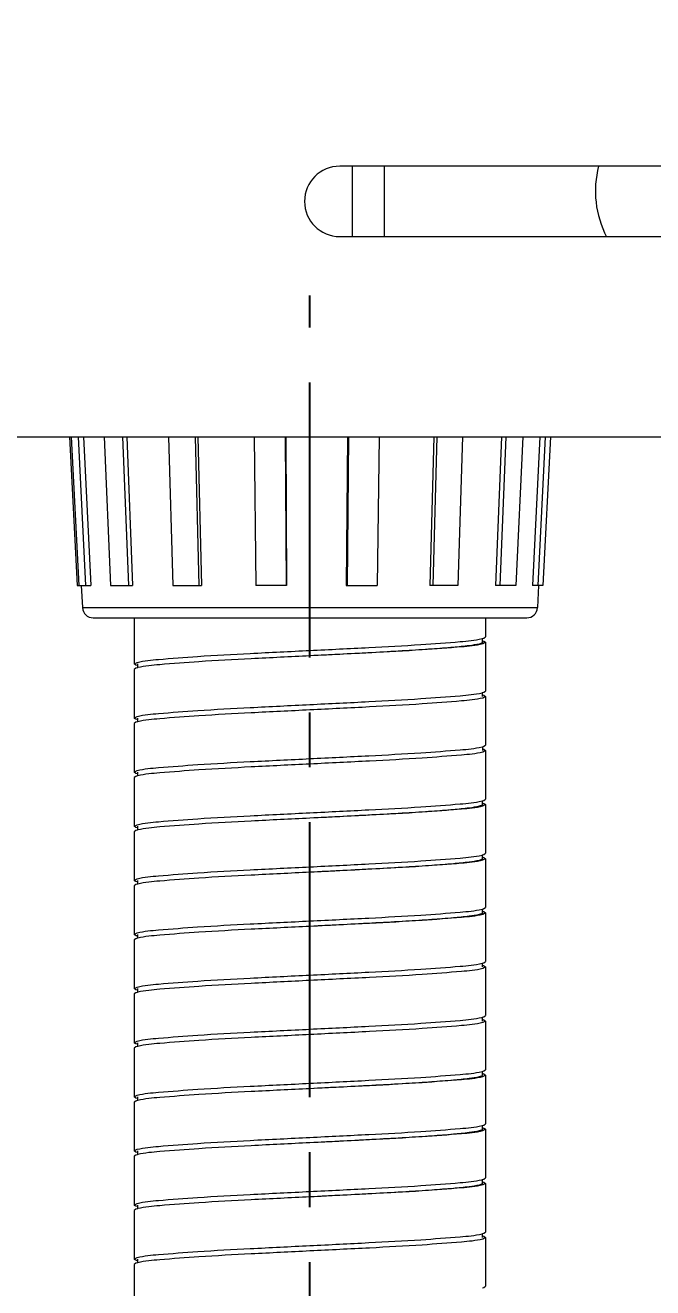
# Model space of a CAD drawing. Header units: millimetres. Extents: x 3895 to 4697, y -1269 to -217.
# Drawn here: x 4155.29 to 4169.8, y -896.51 to -867.34 of the extents above; entities that cross this region are included whole.
import ezdxf

# ---------------------------------------------------------------- set-up
doc = ezdxf.new("R2010")
doc.units = ezdxf.units.MM
doc.header["$LTSCALE"] = 0.1
doc.linetypes.add('CENTERX2', pattern=[101.6, 63.5, -12.7, 12.7, -12.7])
doc.layers.get('0').update_dxf_attribs({"lineweight": 15})
doc.layers.add('CENTER', color=1, linetype='CENTERX2')
doc.layers.add('DIM', color=3, linetype='Continuous', lineweight=13)
doc.styles.get("Standard").update_dxf_attribs({"font": 'arial.ttf'})
doc.dimstyles.new('ISO-25', dxfattribs={"dimtxt": 2.5, "dimasz": 2.5, "dimexe": 1.25, "dimexo": 0.625, "dimtad": 1, "dimlfac": 5, "dimtxsty": 'Standard', "dimcen": 2.5, "dimadec": 0, "dimazin": 0, "dimtfac": 1, "dimtmove": 0, "dimatfit": 3, "dimfxl": 1, "dimarcsym": 0})

# ---------------------------------------------------------------- blocks, each defined once
blk = doc.blocks.new('*D104')
at = {"layer": 'Defpoints', "color": 0, "transparency": 16777216}
for p in [(4123.748, -876.219), (4217.498, -876.219), (4217.498, -953.627)]:
    blk.add_point(p, dxfattribs=at)
at = {"layer": 'DIM', "color": 0, "lineweight": -2, "transparency": 16777216}
for p, q in [((4123.748, -876.844), (4123.748, -954.877)), ((4217.498, -876.844), (4217.498, -954.877)), ((4127.748, -953.627), (4213.498, -953.627))]:
    blk.add_line(p, q, dxfattribs=at)
at = {"layer": 'DIM', "color": 0, "transparency": 16777216}
for points in [[(4127.748, -952.96), (4127.748, -954.294), (4123.748, -953.627)], [(4213.498, -952.96), (4213.498, -954.294), (4217.498, -953.627)]]:
    blk.add_solid(points, dxfattribs=at)
at = {"layer": 'DIM', "color": 0, "transparency": 16777216, "insert": (4170.546, -950.958), "char_height": 4, "attachment_point": 5}
blk.add_mtext('375', dxfattribs=at)
blk = doc.blocks.new('*D108')
at = {"layer": 'Defpoints', "color": 0, "transparency": 16777216}
for p in [(4134.248, -861.119), (4207.248, -861.119), (4207.248, -942.819)]:
    blk.add_point(p, dxfattribs=at)
at = {"layer": 'DIM', "color": 0, "lineweight": -2, "transparency": 16777216}
for p, q in [((4134.248, -861.744), (4134.248, -944.069)), ((4207.248, -861.744), (4207.248, -944.069)), ((4138.248, -942.819), (4203.248, -942.819))]:
    blk.add_line(p, q, dxfattribs=at)
at = {"layer": 'DIM', "color": 0, "transparency": 16777216}
for points in [[(4138.248, -942.153), (4138.248, -943.486), (4134.248, -942.819)], [(4203.248, -942.153), (4203.248, -943.486), (4207.248, -942.819)]]:
    blk.add_solid(points, dxfattribs=at)
at = {"layer": 'DIM', "color": 0, "transparency": 16777216, "insert": (4170.707, -940.152), "char_height": 4, "attachment_point": 5}
blk.add_mtext('292', dxfattribs=at)
blk = doc.blocks.new('*D109')
at = {"layer": 'Defpoints', "color": 0, "transparency": 16777216}
for p in [(4138.248, -861.208), (4203.248, -861.208), (4203.248, -932.301)]:
    blk.add_point(p, dxfattribs=at)
at = {"layer": 'DIM', "color": 0, "lineweight": -2, "transparency": 16777216}
for p, q in [((4138.248, -861.833), (4138.248, -933.551)), ((4203.248, -861.833), (4203.248, -933.551)), ((4142.248, -932.301), (4199.248, -932.301))]:
    blk.add_line(p, q, dxfattribs=at)
at = {"layer": 'DIM', "color": 0, "transparency": 16777216}
for points in [[(4142.248, -931.634), (4142.248, -932.968), (4138.248, -932.301)], [(4199.248, -931.634), (4199.248, -932.968), (4203.248, -932.301)]]:
    blk.add_solid(points, dxfattribs=at)
at = {"layer": 'DIM', "color": 0, "transparency": 16777216, "insert": (4171.177, -929.634), "char_height": 4, "attachment_point": 5}
blk.add_mtext('260', dxfattribs=at)

msp = doc.modelspace()

# ---------------------------------------------------------------- linework, layer by layer
at = {"color": 7, "linetype": 'Continuous'}
for p, q in [((4178.685, -870.5945), (4162.56, -870.5945)), ((4162.8475, -870.5945), (4162.8475, -872.2195)), ((4163.5975, -872.2195), (4163.5975, -870.5945)), ((4162.56, -872.2195), (4178.685, -872.2195)), ((4147.185, -876.8445), (4216.8725, -876.8445)), ((4156.3117, -876.8445), (4156.4872, -880.2786)), ((4156.3537, -876.8445), (4156.5279, -880.2786)), ((4156.517, -876.8445), (4156.686, -880.2786)), ((4156.6369, -876.8445), (4156.8059, -880.2786)), ((4157.114, -876.8445), (4157.2642, -880.2786)), ((4157.5376, -876.8445), (4157.6744, -880.2786)), ((4157.6347, -876.8445), (4157.7715, -880.2786)), ((4158.5988, -876.8445), (4158.7021, -880.2786)), ((4159.2182, -876.8445), (4159.302, -880.2786)), ((4159.2776, -876.8445), (4159.3614, -880.2786)), ((4160.5819, -876.8445), (4160.6226, -880.2786)), ((4161.3029, -876.8445), (4161.3209, -880.2786)), ((4161.3156, -876.8445), (4161.3336, -880.2786)), ((4162.7416, -876.8445), (4162.7136, -880.2786)), ((4162.7615, -876.8445), (4162.7335, -880.2786)), ((4163.4743, -876.8445), (4163.4237, -880.2786)), ((4164.7401, -876.8445), (4164.6476, -880.2786)), ((4164.8058, -876.8445), (4164.7132, -880.2786)), ((4165.4018, -876.8445), (4165.2905, -880.2786)), ((4166.3021, -876.8445), (4166.1591, -880.2786)), ((4166.4035, -876.8445), (4166.2605, -880.2786)), ((4166.7921, -876.8445), (4166.6368, -880.2786)), ((4167.1897, -876.8445), (4167.018, -880.2786)), ((4167.3115, -876.8445), (4167.1398, -880.2786)), ((4167.4334, -876.8445), (4167.2579, -880.2786)), ((4156.4872, -880.2786), (4156.8059, -880.2786)), ((4156.5842, -880.2786), (4156.6105, -880.7915)), ((4157.2642, -880.2786), (4157.7715, -880.2786)), ((4158.7021, -880.2786), (4159.3614, -880.2786)), ((4161.3336, -880.2786), (4160.6226, -880.2786)), ((4162.7136, -880.2786), (4163.4237, -880.2786)), ((4165.2905, -880.2786), (4164.6476, -880.2786)), ((4166.6368, -880.2786), (4166.1591, -880.2786)), ((4167.2579, -880.2786), (4167.018, -880.2786)), ((4167.1609, -880.2797), (4167.1346, -880.7915)), ((4156.6105, -880.7915), (4167.1346, -880.7915)), ((4156.8602, -881.0286), (4166.8849, -881.0286)), ((4157.81, -881.0286), (4157.81, -882.094)), ((4157.81, -881.0286), (4157.81, -882.094)), ((4165.935, -881.0286), (4165.935, -881.469)), ((4165.935, -881.0286), (4165.935, -881.469)), ((4165.86, -881.594), (4165.86, -881.5067)), ((4165.866, -881.5573), (4165.896, -881.5664)), ((4165.8663, -881.5056), (4165.8958, -881.4967)), ((4165.935, -881.594), (4165.8663, -881.6306)), ((4165.8958, -881.4967), (4165.935, -881.469)), ((4165.896, -881.5664), (4165.935, -881.594)), ((4165.935, -881.594), (4165.935, -882.719)), ((4165.935, -881.594), (4165.935, -882.719)), ((4157.81, -882.094), (4157.8784, -882.0574)), ((4157.8486, -882.1214), (4157.81, -882.094)), ((4157.8498, -882.1911), (4157.81, -882.219)), ((4157.81, -882.219), (4157.81, -883.344)), ((4157.81, -882.219), (4157.81, -883.344)), ((4157.8796, -882.1308), (4157.8486, -882.1214)), ((4157.8783, -882.1824), (4157.8498, -882.1911)), ((4157.885, -882.094), (4157.885, -882.1812)), ((4165.86, -882.844), (4165.86, -882.7567)), ((4165.8656, -882.8071), (4165.8964, -882.8165)), ((4165.935, -882.844), (4165.8666, -882.8805)), ((4165.8667, -882.7555), (4165.8954, -882.7468)), ((4165.8954, -882.7468), (4165.935, -882.719)), ((4165.8964, -882.8165), (4165.935, -882.844)), ((4165.935, -882.844), (4165.935, -883.969)), ((4165.935, -882.844), (4165.935, -883.969)), ((4157.81, -883.344), (4157.8788, -883.3073)), ((4157.8492, -883.3716), (4157.81, -883.344)), ((4157.8493, -883.4413), (4157.81, -883.469)), ((4157.81, -883.469), (4157.81, -884.594)), ((4157.81, -883.469), (4157.81, -884.594)), ((4157.879, -883.3807), (4157.8492, -883.3716)), ((4157.8788, -883.4323), (4157.8493, -883.4413)), ((4157.885, -883.344), (4157.885, -883.4312)), ((4165.86, -884.0067), (4165.86, -884.094)), ((4165.8666, -884.0055), (4165.8954, -883.9968)), ((4165.8667, -884.0574), (4165.8954, -884.0662)), ((4165.8954, -883.9968), (4165.935, -883.969)), ((4165.8954, -884.0662), (4165.935, -884.094)), ((4165.935, -884.094), (4165.8666, -884.1305)), ((4165.935, -884.094), (4165.935, -885.219)), ((4165.935, -884.094), (4165.935, -885.219)), ((4157.81, -884.594), (4157.879, -884.5573)), ((4157.8493, -884.6217), (4157.81, -884.594)), ((4157.8788, -884.6306), (4157.8493, -884.6217)), ((4157.885, -884.594), (4157.885, -884.6812)), ((4157.8491, -884.6914), (4157.81, -884.719)), ((4157.81, -884.719), (4157.81, -885.844)), ((4157.81, -884.719), (4157.81, -885.844)), ((4157.879, -884.6823), (4157.8491, -884.6914)), ((4165.8655, -885.2558), (4165.8964, -885.2464)), ((4165.8964, -885.2464), (4165.935, -885.219)), ((4165.86, -885.344), (4165.86, -885.2568)), ((4165.935, -885.344), (4165.8655, -885.3808)), ((4165.8667, -885.3074), (4165.8954, -885.3162)), ((4165.8954, -885.3162), (4165.935, -885.344)), ((4165.935, -885.344), (4165.935, -886.469)), ((4165.935, -885.344), (4165.935, -886.469)), ((4157.81, -885.844), (4157.8795, -885.8071)), ((4157.8497, -885.8718), (4157.81, -885.844)), ((4157.8487, -885.9415), (4157.81, -885.969)), ((4157.81, -885.969), (4157.81, -887.094)), ((4157.81, -885.969), (4157.81, -887.094)), ((4157.8795, -885.9321), (4157.8487, -885.9415)), ((4157.8784, -885.8805), (4157.8497, -885.8718)), ((4157.885, -885.844), (4157.885, -885.9311)), ((4165.86, -886.594), (4165.86, -886.5068)), ((4165.8661, -886.5057), (4165.896, -886.4966)), ((4165.935, -886.594), (4165.8661, -886.6307)), ((4165.8663, -886.5573), (4165.8957, -886.5663)), ((4165.8957, -886.5663), (4165.935, -886.594)), ((4165.896, -886.4966), (4165.935, -886.469)), ((4165.935, -886.594), (4165.935, -887.719)), ((4165.935, -886.594), (4165.935, -887.719)), ((4157.81, -887.094), (4157.8784, -887.0574)), ((4157.8492, -887.1216), (4157.81, -887.094)), ((4157.8497, -887.1912), (4157.81, -887.219)), ((4157.81, -887.219), (4157.81, -888.344)), ((4157.81, -887.219), (4157.81, -888.344)), ((4157.8789, -887.1307), (4157.8492, -887.1216)), ((4157.8784, -887.1824), (4157.8497, -887.1912)), ((4157.885, -887.094), (4157.885, -887.1812)), ((4165.86, -887.844), (4165.86, -887.7567)), ((4165.8663, -887.7556), (4165.8958, -887.7467)), ((4165.935, -887.844), (4165.8663, -887.8806)), ((4165.8666, -887.8074), (4165.8955, -887.8162)), ((4165.8955, -887.8162), (4165.935, -887.844)), ((4165.8958, -887.7467), (4165.935, -887.719)), ((4165.935, -887.844), (4165.935, -888.969)), ((4165.935, -887.844), (4165.935, -888.969)), ((4157.81, -888.344), (4157.8784, -888.3074)), ((4157.8561, -888.374), (4157.81, -888.344)), ((4157.8498, -888.4411), (4157.81, -888.469)), ((4157.8783, -888.4325), (4157.8498, -888.4411)), ((4157.872, -888.3787), (4157.8561, -888.374)), ((4157.885, -888.344), (4157.885, -888.4312)), ((4157.81, -888.469), (4157.81, -889.594)), ((4157.81, -888.469), (4157.81, -889.594)), ((4165.86, -889.094), (4165.86, -889.0067)), ((4165.8668, -889.0055), (4165.8953, -888.9968)), ((4165.8953, -888.9968), (4165.935, -888.969)), ((4165.935, -889.094), (4165.8667, -889.1305)), ((4165.8731, -889.0592), (4165.8889, -889.064)), ((4165.8889, -889.064), (4165.935, -889.094)), ((4165.935, -889.094), (4165.935, -890.219)), ((4165.935, -889.094), (4165.935, -890.219)), ((4157.81, -889.594), (4157.8788, -889.5573)), ((4157.8491, -889.6216), (4157.81, -889.594)), ((4157.8791, -889.6307), (4157.8491, -889.6216)), ((4157.885, -889.594), (4157.885, -889.6812)), ((4157.8493, -889.6913), (4157.81, -889.719)), ((4157.81, -889.719), (4157.81, -890.844)), ((4157.81, -889.719), (4157.81, -890.844)), ((4157.8788, -889.6823), (4157.8493, -889.6913)), ((4165.86, -890.344), (4165.86, -890.2567)), ((4165.935, -890.344), (4165.8666, -890.3805)), ((4165.8667, -890.2555), (4165.8954, -890.2468)), ((4165.8667, -890.3074), (4165.8954, -890.3162)), ((4165.8954, -890.2468), (4165.935, -890.219)), ((4165.8954, -890.3162), (4165.935, -890.344)), ((4165.935, -890.344), (4165.935, -891.469)), ((4165.935, -890.344), (4165.935, -891.469)), ((4157.81, -890.844), (4157.879, -890.8073)), ((4157.8493, -890.8717), (4157.81, -890.844)), ((4157.8491, -890.9414), (4157.81, -890.969)), ((4157.81, -890.969), (4157.81, -892.094)), ((4157.81, -890.969), (4157.81, -892.094)), ((4157.879, -890.9323), (4157.8491, -890.9414)), ((4157.8788, -890.8806), (4157.8493, -890.8717)), ((4157.885, -890.844), (4157.885, -890.9312)), ((4165.86, -891.594), (4165.86, -891.5068)), ((4165.8655, -891.5058), (4165.8965, -891.4964)), ((4165.935, -891.594), (4165.8655, -891.6308)), ((4165.8668, -891.5574), (4165.8953, -891.5661)), ((4165.8953, -891.5661), (4165.935, -891.594)), ((4165.8965, -891.4964), (4165.935, -891.469)), ((4165.935, -891.594), (4165.935, -892.719)), ((4165.935, -891.594), (4165.935, -892.719)), ((4157.81, -892.094), (4157.8795, -892.0571)), ((4157.8497, -892.1218), (4157.81, -892.094)), ((4157.8487, -892.1915), (4157.81, -892.219)), ((4157.81, -892.219), (4157.81, -893.344)), ((4157.81, -892.219), (4157.81, -893.344)), ((4157.8795, -892.1821), (4157.8487, -892.1915)), ((4157.8785, -892.1305), (4157.8497, -892.1218)), ((4157.885, -892.094), (4157.885, -892.1811)), ((4165.86, -892.844), (4165.86, -892.7568)), ((4165.8661, -892.7557), (4165.8959, -892.7466)), ((4165.8663, -892.8073), (4165.8957, -892.8163)), ((4165.8957, -892.8163), (4165.935, -892.844)), ((4165.8959, -892.7466), (4165.935, -892.719)), ((4165.935, -892.844), (4165.8661, -892.8807)), ((4165.935, -892.844), (4165.935, -893.969)), ((4165.935, -892.844), (4165.935, -893.969)), ((4157.81, -893.344), (4157.8784, -893.3074)), ((4157.8496, -893.3718), (4157.81, -893.344)), ((4157.8784, -893.3805), (4157.8496, -893.3718)), ((4157.885, -893.344), (4157.885, -893.4312)), ((4157.8497, -893.4412), (4157.81, -893.469)), ((4157.81, -893.469), (4157.81, -894.594)), ((4157.81, -893.469), (4157.81, -894.594)), ((4157.8784, -893.4324), (4157.8497, -893.4412)), ((4165.8663, -894.0056), (4165.8957, -893.9967)), ((4165.8957, -893.9967), (4165.935, -893.969)), ((4165.86, -894.094), (4165.86, -894.0067)), ((4165.8661, -894.0573), (4165.8959, -894.0664)), ((4165.935, -894.094), (4165.8663, -894.1306)), ((4165.8959, -894.0664), (4165.935, -894.094)), ((4165.935, -894.094), (4165.935, -895.219)), ((4165.935, -894.094), (4165.935, -895.219)), ((4157.81, -894.594), (4157.8784, -894.5574)), ((4157.8487, -894.6214), (4157.81, -894.594)), ((4157.8497, -894.6912), (4157.81, -894.719)), ((4157.81, -894.719), (4157.81, -895.844)), ((4157.81, -894.719), (4157.81, -895.844)), ((4157.8795, -894.6308), (4157.8487, -894.6214)), ((4157.8784, -894.6824), (4157.8497, -894.6912)), ((4157.885, -894.594), (4157.885, -894.6812)), ((4165.86, -895.344), (4165.86, -895.2567)), ((4165.8656, -895.3071), (4165.8964, -895.3165)), ((4165.8667, -895.2555), (4165.8954, -895.2468)), ((4165.935, -895.344), (4165.8667, -895.3805)), ((4165.8954, -895.2468), (4165.935, -895.219)), ((4165.8964, -895.3165), (4165.935, -895.344)), ((4165.935, -895.344), (4165.935, -896.469)), ((4165.935, -895.344), (4165.935, -896.469)), ((4157.81, -895.844), (4157.8788, -895.8073)), ((4157.8491, -895.8716), (4157.81, -895.844)), ((4157.8493, -895.9413), (4157.81, -895.969)), ((4157.81, -895.969), (4157.81, -897.094)), ((4157.879, -895.8807), (4157.8491, -895.8716)), ((4157.8788, -895.9323), (4157.8493, -895.9413)), ((4157.885, -895.844), (4157.885, -895.9312)), ((4165.8662, -896.5057), (4165.8959, -896.4966)), ((4165.8959, -896.4966), (4165.935, -896.469))]:
    msp.add_line(p, q, dxfattribs=at)
for centre, radius, start, end in [((4162.56, -871.407), 0.8125, 90, 270), ((4170.7475, -871.169), 2.275, 165.25259, 207.68422), ((4156.8602, -880.7786), 0.25, 182.94069, 270), ((4166.8849, -880.7786), 0.25, 270, 357.05931), ((4165.689, -880.8394), 0.6894, 283.60565, 284.53551), ((4165.7114, -882.1367), 0.5997, 75.05656, 75.45797), ((4165.7119, -880.9281), 0.5978, 284.54828, 284.96879), ((4158.0322, -882.7561), 0.594, 104.56335, 105.01852), ((4158.0348, -881.5471), 0.604, 255.11251, 255.47269), ((4158.0556, -882.8466), 0.6874, 103.61879, 104.55101), ((4165.6894, -882.0909), 0.6879, 283.61543, 284.54751), ((4165.7105, -883.39), 0.6032, 75.10198, 75.4698), ((4165.7126, -882.181), 0.5948, 284.55996, 285.00757), ((4158.0332, -884.0098), 0.5977, 104.54865, 104.97032), ((4158.0336, -882.8017), 0.5993, 255.05107, 255.45631), ((4158.0561, -884.0986), 0.6894, 103.60549, 104.53588), ((4165.6893, -883.3404), 0.6884, 283.61056, 284.54565), ((4165.7126, -883.4307), 0.5951, 284.55822, 285.00486), ((4165.7127, -884.6318), 0.5946, 74.98885, 75.44007), ((4158.0332, -884.0531), 0.5978, 255.03051, 255.45156), ((4158.0336, -885.2614), 0.5994, 104.54311, 104.94704), ((4158.0561, -885.3488), 0.6896, 103.60792, 104.53036), ((4165.6887, -884.5881), 0.6908, 283.60612, 284.516), ((4165.7104, -884.6725), 0.6036, 284.52884, 284.89306), ((4165.7128, -885.8816), 0.5944, 74.98696, 75.43837), ((4158.0325, -885.3059), 0.5949, 254.99473, 255.43833), ((4158.0346, -886.5153), 0.6035, 104.52919, 104.89426), ((4158.0564, -886.5998), 0.6907, 103.60636, 104.51637), ((4165.689, -885.8391), 0.6897, 283.60767, 284.52998), ((4165.7114, -885.9264), 0.5995, 284.54273, 284.94575), ((4165.7119, -887.1348), 0.5978, 75.03062, 75.45159), ((4158.0325, -887.7571), 0.595, 104.55868, 105.00641), ((4158.0334, -886.5523), 0.5986, 255.04367, 255.45274), ((4158.0558, -887.8475), 0.6883, 103.61091, 104.54612), ((4165.689, -887.0894), 0.6894, 283.60589, 284.53546), ((4165.7119, -887.178), 0.5979, 284.54822, 284.96845), ((4165.7126, -888.3823), 0.5951, 74.9965, 75.44147), ((4158.0126, -887.8793), 0.5189, 254.27278, 254.76267), ((4158.0263, -887.8289), 0.5712, 254.76293, 255.25508), ((4158.0321, -889.0058), 0.5936, 104.56475, 105.02289), ((4158.0555, -889.0964), 0.6872, 103.62038, 104.55246), ((4165.6895, -888.3414), 0.6874, 283.61883, 284.55088), ((4165.7129, -888.4318), 0.594, 284.56322, 285.01798), ((4165.7187, -889.6091), 0.5712, 74.76299, 75.25525), ((4165.7325, -889.5587), 0.5189, 74.27297, 74.76272), ((4158.0332, -890.2599), 0.5978, 104.54827, 104.96878), ((4158.0337, -889.0512), 0.5998, 255.05771, 255.4583), ((4158.0561, -890.3486), 0.6894, 103.60567, 104.53551), ((4165.6893, -889.5905), 0.6882, 283.61145, 284.5465), ((4165.7126, -889.6809), 0.5949, 284.55904, 285.00744), ((4165.7126, -890.882), 0.5949, 74.99221, 75.44085), ((4158.0332, -890.3031), 0.5978, 255.03121, 255.45172), ((4158.0337, -891.5117), 0.5997, 104.54203, 104.94344), ((4158.0561, -891.5989), 0.6898, 103.60711, 104.52926), ((4165.6887, -890.8379), 0.6909, 283.60576, 284.51447), ((4165.7103, -890.9221), 0.604, 284.52731, 284.88749), ((4165.7129, -892.1311), 0.594, 74.98148, 75.43665), ((4158.0325, -891.5557), 0.5951, 254.99631, 255.43999), ((4158.0346, -892.765), 0.6032, 104.5302, 104.89802), ((4158.0564, -892.8497), 0.6906, 103.60649, 104.51738), ((4165.689, -892.0893), 0.6895, 283.60843, 284.53096), ((4165.7115, -892.1767), 0.5993, 284.54369, 284.94893), ((4165.7119, -893.3848), 0.5977, 75.02968, 75.45135), ((4158.0325, -892.8057), 0.5951, 254.99514, 255.44178), ((4158.0324, -894.0068), 0.5946, 104.55993, 105.01115), ((4158.0558, -894.0974), 0.6882, 103.6113, 104.5474), ((4165.689, -893.3394), 0.6894, 283.60553, 284.53567), ((4165.7115, -894.6364), 0.5994, 75.05296, 75.45689), ((4165.7119, -893.4281), 0.5978, 284.54844, 284.96949), ((4158.0323, -895.2566), 0.5944, 104.56163, 105.01304), ((4158.0347, -894.0475), 0.6036, 255.10694, 255.47116), ((4158.0556, -895.3468), 0.6876, 103.61702, 104.54923), ((4165.6895, -894.5911), 0.6876, 283.61709, 284.54917), ((4165.7104, -895.8903), 0.6035, 75.10574, 75.47081), ((4165.7127, -894.6814), 0.5944, 284.56156, 285.01271), ((4158.0332, -896.5098), 0.5978, 104.54841, 104.96938), ((4158.0336, -895.3014), 0.5995, 255.05425, 255.45727), ((4158.0561, -896.5986), 0.6894, 103.60552, 104.53564), ((4165.7117, -895.9273), 0.5986, 284.54726, 284.95633)]:
    msp.add_arc(centre, radius, start, end, dxfattribs=at)
for points, knots in [([(4161.8725, -881.7815), (4162.3265, -881.7592), (4163.1817, -881.7166), (4164.3407, -881.6563), (4165.2118, -881.589), (4165.686, -881.5495), (4165.8512, -881.5095)], [0, 0, 0, 0, 0.3417694, 0.6441026, 0.872169, 1, 1, 1, 1]), ([(4165.86, -881.594), (4165.86, -881.6031), (4165.8283, -881.6216), (4165.7334, -881.6468), (4165.5073, -881.6811), (4165.1474, -881.7162), (4164.6558, -881.754), (4164.0598, -881.7917), (4163.1197, -881.8444), (4162.3812, -881.8811), (4161.8725, -881.9065)], [0, 0, 0, 0, 0.0068305, 0.0219526, 0.0793679, 0.1717689, 0.2958102, 0.4468029, 0.6189861, 1, 1, 1, 1]), ([(4165.8663, -881.6306), (4165.7068, -881.6733), (4165.2366, -881.7106), (4164.3673, -881.7805), (4163.1979, -881.8406), (4162.3326, -881.8839), (4161.8725, -881.9065)], [0, 0, 0, 0, 0.1236541, 0.350822, 0.6549433, 1, 1, 1, 1]), ([(4157.8784, -882.0574), (4158.0377, -882.0147), (4158.5079, -881.9775), (4159.3771, -881.9075), (4160.5468, -881.8474), (4161.4123, -881.804), (4161.8725, -881.7815)], [0, 0, 0, 0, 0.1235468, 0.3506914, 0.6548535, 1, 1, 1, 1]), ([(4161.8725, -881.9065), (4161.4185, -881.9287), (4160.5632, -881.9713), (4159.4041, -882.0316), (4158.533, -882.099), (4158.0589, -882.1385), (4157.8937, -882.1785)], [0, 0, 0, 0, 0.3418072, 0.6441531, 0.8722103, 1, 1, 1, 1]), ([(4161.8725, -883.0315), (4162.3265, -883.0092), (4163.1819, -882.9666), (4164.341, -882.9063), (4165.212, -882.839), (4165.6862, -882.7995), (4165.8513, -882.7594)], [0, 0, 0, 0, 0.3417981, 0.6441395, 0.8721994, 1, 1, 1, 1]), ([(4165.8666, -882.8805), (4165.7073, -882.9232), (4165.2371, -882.9605), (4164.3679, -883.0304), (4163.1983, -883.0905), (4162.3328, -883.1339), (4161.8725, -883.1565)], [0, 0, 0, 0, 0.1235561, 0.3507031, 0.6548613, 1, 1, 1, 1]), ([(4157.8788, -883.3073), (4158.0382, -883.2647), (4158.5085, -883.2274), (4159.3778, -883.1575), (4160.5472, -883.0974), (4161.4125, -883.054), (4161.8725, -883.0315)], [0, 0, 0, 0, 0.1236499, 0.3508172, 0.6549394, 1, 1, 1, 1]), ([(4161.8725, -883.1565), (4161.4186, -883.1787), (4160.5634, -883.2213), (4159.4043, -883.2816), (4158.5333, -883.349), (4158.0591, -883.3884), (4157.8939, -883.4285)], [0, 0, 0, 0, 0.3417694, 0.6441013, 0.8721682, 1, 1, 1, 1]), ([(4161.8725, -884.2815), (4162.3265, -884.2592), (4163.1818, -884.2166), (4164.3409, -884.1563), (4165.212, -884.089), (4165.6861, -884.0495), (4165.8513, -884.0094)], [0, 0, 0, 0, 0.3417912, 0.6441362, 0.8721902, 1, 1, 1, 1]), ([(4157.879, -884.5573), (4158.0386, -884.5147), (4158.5089, -884.4773), (4159.3782, -884.4075), (4160.5474, -884.3474), (4161.4126, -884.304), (4161.8725, -884.2815)], [0, 0, 0, 0, 0.1237179, 0.350894, 0.6549956, 1, 1, 1, 1]), ([(4165.8666, -884.1305), (4165.7073, -884.1732), (4165.2372, -884.2105), (4164.368, -884.2804), (4163.1983, -884.3405), (4162.3328, -884.3839), (4161.8725, -884.4065)], [0, 0, 0, 0, 0.1235499, 0.3506874, 0.6548557, 1, 1, 1, 1]), ([(4161.8725, -884.4065), (4161.4186, -884.4287), (4160.5633, -884.4713), (4159.4043, -884.5316), (4158.5332, -884.599), (4158.0591, -884.6385), (4157.8939, -884.6785)], [0, 0, 0, 0, 0.341772, 0.6441155, 0.8721752, 1, 1, 1, 1]), ([(4157.8795, -885.8071), (4158.0393, -885.7646), (4158.5098, -885.7272), (4159.3792, -885.6574), (4160.548, -885.5973), (4161.4128, -885.554), (4161.8725, -885.5315)], [0, 0, 0, 0, 0.1238789, 0.3510935, 0.655117, 1, 1, 1, 1]), ([(4161.8725, -885.5315), (4162.3265, -885.5092), (4163.1817, -885.4666), (4164.3407, -885.4063), (4165.2118, -885.339), (4165.686, -885.2995), (4165.8512, -885.2595)], [0, 0, 0, 0, 0.3417656, 0.6440932, 0.8721595, 1, 1, 1, 1]), ([(4165.86, -885.344), (4165.86, -885.3531), (4165.8283, -885.3716), (4165.7334, -885.3968), (4165.5073, -885.4312), (4165.1474, -885.4662), (4164.6558, -885.504), (4164.0598, -885.5417), (4163.1197, -885.5944), (4162.3812, -885.6311), (4161.8725, -885.6565)], [0, 0, 0, 0, 0.0068281, 0.0219536, 0.0793688, 0.1717697, 0.2958106, 0.4468029, 0.6189859, 1, 1, 1, 1]), ([(4165.8655, -885.3808), (4165.7058, -885.4233), (4165.2353, -885.4608), (4164.3659, -885.5305), (4163.197, -885.5906), (4162.3323, -885.634), (4161.8725, -885.6565)], [0, 0, 0, 0, 0.1238823, 0.3510976, 0.6551197, 1, 1, 1, 1]), ([(4161.8725, -885.6565), (4161.4186, -885.6787), (4160.5634, -885.7213), (4159.4044, -885.7816), (4158.5333, -885.849), (4158.0591, -885.8884), (4157.8939, -885.9285)], [0, 0, 0, 0, 0.3417662, 0.6440941, 0.8721603, 1, 1, 1, 1]), ([(4161.8725, -886.7815), (4162.3265, -886.7592), (4163.1818, -886.7166), (4164.3408, -886.6563), (4165.2119, -886.589), (4165.686, -886.5495), (4165.8512, -886.5095)], [0, 0, 0, 0, 0.3417713, 0.6441144, 0.8721744, 1, 1, 1, 1]), ([(4165.86, -886.594), (4165.86, -886.6031), (4165.8283, -886.6216), (4165.7333, -886.6468), (4165.5073, -886.6811), (4165.1473, -886.7162), (4164.6558, -886.754), (4164.0598, -886.7917), (4163.1197, -886.8444), (4162.3812, -886.8811), (4161.8725, -886.9065)], [0, 0, 0, 0, 0.0068303, 0.0219535, 0.0793695, 0.1717709, 0.2958122, 0.4468045, 0.6189872, 1, 1, 1, 1]), ([(4165.8661, -886.6307), (4165.7065, -886.6733), (4165.2362, -886.7106), (4164.3669, -886.7805), (4163.1976, -886.8406), (4162.3325, -886.8839), (4161.8725, -886.9065)], [0, 0, 0, 0, 0.1237216, 0.3508986, 0.6549986, 1, 1, 1, 1]), ([(4157.8784, -887.0574), (4158.0378, -887.0147), (4158.5079, -886.9775), (4159.3771, -886.9075), (4160.5468, -886.8474), (4161.4123, -886.804), (4161.8725, -886.7815)], [0, 0, 0, 0, 0.1235485, 0.3506857, 0.6548544, 1, 1, 1, 1]), ([(4161.8725, -886.9065), (4161.4186, -886.9287), (4160.5633, -886.9713), (4159.4042, -887.0316), (4158.5331, -887.099), (4158.059, -887.1385), (4157.8938, -887.1785)], [0, 0, 0, 0, 0.3417923, 0.6441377, 0.8721914, 1, 1, 1, 1]), ([(4161.8725, -888.0315), (4162.3265, -888.0092), (4163.1817, -887.9666), (4164.3408, -887.9063), (4165.2118, -887.839), (4165.686, -887.7995), (4165.8512, -887.7595)], [0, 0, 0, 0, 0.3417698, 0.6441039, 0.8721699, 1, 1, 1, 1]), ([(4165.86, -887.844), (4165.86, -887.8531), (4165.8283, -887.8716), (4165.7334, -887.8968), (4165.5073, -887.9311), (4165.1474, -887.9662), (4164.6558, -888.004), (4164.0598, -888.0417), (4163.1197, -888.0944), (4162.3812, -888.1311), (4161.8725, -888.1565)], [0, 0, 0, 0, 0.0068305, 0.0219526, 0.0793679, 0.1717689, 0.2958102, 0.4468029, 0.6189861, 1, 1, 1, 1]), ([(4157.8784, -888.3074), (4158.0377, -888.2647), (4158.5079, -888.2275), (4159.3771, -888.1575), (4160.5468, -888.0974), (4161.4123, -888.054), (4161.8725, -888.0315)], [0, 0, 0, 0, 0.1235433, 0.350687, 0.6548505, 1, 1, 1, 1]), ([(4161.8725, -888.1565), (4161.4185, -888.1787), (4160.5632, -888.2213), (4159.404, -888.2816), (4158.533, -888.349), (4158.0588, -888.3885), (4157.8937, -888.4285)], [0, 0, 0, 0, 0.3418114, 0.6441596, 0.8722154, 1, 1, 1, 1]), ([(4165.8663, -887.8806), (4165.7068, -887.9233), (4165.2366, -887.9606), (4164.3673, -888.0305), (4163.1979, -888.0906), (4162.3326, -888.1339), (4161.8725, -888.1565)], [0, 0, 0, 0, 0.1236549, 0.3508228, 0.6549444, 1, 1, 1, 1]), ([(4161.8725, -889.2815), (4162.3266, -889.2592), (4163.1819, -889.2166), (4164.341, -889.1563), (4165.2121, -889.0889), (4165.6862, -889.0495), (4165.8514, -889.0094)], [0, 0, 0, 0, 0.3418072, 0.6441533, 0.8722104, 1, 1, 1, 1]), ([(4157.8788, -889.5573), (4158.0383, -889.5147), (4158.5085, -889.4774), (4159.3778, -889.4075), (4160.5472, -889.3474), (4161.4125, -889.304), (4161.8725, -889.2815)], [0, 0, 0, 0, 0.1236541, 0.350822, 0.6549434, 1, 1, 1, 1]), ([(4165.8667, -889.1305), (4165.7073, -889.1732), (4165.2372, -889.2105), (4164.368, -889.2804), (4163.1983, -889.3405), (4162.3328, -889.3839), (4161.8725, -889.4065)], [0, 0, 0, 0, 0.1235474, 0.3506922, 0.654854, 1, 1, 1, 1]), ([(4161.8725, -889.4065), (4161.4186, -889.4287), (4160.5634, -889.4713), (4159.4043, -889.5316), (4158.5332, -889.599), (4158.0591, -889.6385), (4157.8939, -889.6785)], [0, 0, 0, 0, 0.3417694, 0.6441027, 0.8721691, 1, 1, 1, 1]), ([(4161.8725, -890.5315), (4162.3265, -890.5092), (4163.1818, -890.4666), (4164.3409, -890.4063), (4165.212, -890.339), (4165.6861, -890.2995), (4165.8513, -890.2594)], [0, 0, 0, 0, 0.3417938, 0.6441394, 0.872193, 1, 1, 1, 1]), ([(4165.8666, -890.3805), (4165.7073, -890.4232), (4165.2372, -890.4605), (4164.368, -890.5304), (4163.1983, -890.5905), (4162.3328, -890.6339), (4161.8725, -890.6565)], [0, 0, 0, 0, 0.1235479, 0.3506853, 0.6548538, 1, 1, 1, 1]), ([(4157.879, -890.8073), (4158.0386, -890.7647), (4158.5089, -890.7273), (4159.3782, -890.6575), (4160.5475, -890.5974), (4161.4126, -890.554), (4161.8725, -890.5315)], [0, 0, 0, 0, 0.1237281, 0.350907, 0.6550039, 1, 1, 1, 1]), ([(4161.8725, -890.6565), (4161.4186, -890.6787), (4160.5633, -890.7213), (4159.4043, -890.7816), (4158.5332, -890.849), (4158.0591, -890.8885), (4157.8939, -890.9285)], [0, 0, 0, 0, 0.3417697, 0.6441119, 0.8721727, 1, 1, 1, 1]), ([(4161.8725, -891.7815), (4162.3265, -891.7592), (4163.1817, -891.7166), (4164.3407, -891.6563), (4165.2118, -891.589), (4165.686, -891.5495), (4165.8512, -891.5095)], [0, 0, 0, 0, 0.341764, 0.6440906, 0.8721577, 1, 1, 1, 1]), ([(4165.86, -891.594), (4165.86, -891.6031), (4165.8283, -891.6216), (4165.7334, -891.6468), (4165.5073, -891.6812), (4165.1474, -891.7162), (4164.6558, -891.754), (4164.0598, -891.7917), (4163.1197, -891.8444), (4162.3812, -891.8811), (4161.8725, -891.9065)], [0, 0, 0, 0, 0.0068281, 0.0219536, 0.0793688, 0.1717697, 0.2958106, 0.4468029, 0.6189859, 1, 1, 1, 1]), ([(4165.8655, -891.6308), (4165.7057, -891.6733), (4165.2352, -891.7108), (4164.3658, -891.7805), (4163.197, -891.8406), (4162.3323, -891.884), (4161.8725, -891.9065)], [0, 0, 0, 0, 0.1238989, 0.3511182, 0.655133, 1, 1, 1, 1]), ([(4157.8795, -892.0571), (4158.0393, -892.0146), (4158.5097, -891.9772), (4159.3791, -891.9074), (4160.548, -891.8473), (4161.4128, -891.804), (4161.8725, -891.7815)], [0, 0, 0, 0, 0.1238677, 0.3510796, 0.6551081, 1, 1, 1, 1]), ([(4161.8725, -891.9065), (4161.4186, -891.9287), (4160.5634, -891.9713), (4159.4044, -892.0316), (4158.5333, -892.099), (4158.0591, -892.1384), (4157.8939, -892.1785)], [0, 0, 0, 0, 0.3417669, 0.6440953, 0.8721611, 1, 1, 1, 1]), ([(4161.8725, -893.0315), (4162.3265, -893.0092), (4163.1818, -892.9666), (4164.3408, -892.9063), (4165.2119, -892.839), (4165.686, -892.7995), (4165.8512, -892.7595)], [0, 0, 0, 0, 0.3417734, 0.6441178, 0.8721767, 1, 1, 1, 1]), ([(4157.8784, -893.3074), (4158.0377, -893.2647), (4158.5079, -893.2275), (4159.3771, -893.1575), (4160.5468, -893.0974), (4161.4123, -893.054), (4161.8725, -893.0315)], [0, 0, 0, 0, 0.1235433, 0.3506791, 0.6548507, 1, 1, 1, 1]), ([(4165.86, -892.844), (4165.86, -892.8531), (4165.8283, -892.8716), (4165.7333, -892.8968), (4165.5073, -892.9311), (4165.1473, -892.9662), (4164.6558, -893.004), (4164.0598, -893.0417), (4163.1197, -893.0944), (4162.3812, -893.1311), (4161.8725, -893.1565)], [0, 0, 0, 0, 0.0068303, 0.0219535, 0.0793695, 0.1717709, 0.2958122, 0.4468045, 0.6189872, 1, 1, 1, 1]), ([(4165.8661, -892.8807), (4165.7065, -892.9233), (4165.2363, -892.9606), (4164.3669, -893.0305), (4163.1977, -893.0906), (4162.3325, -893.1339), (4161.8725, -893.1565)], [0, 0, 0, 0, 0.1237126, 0.3508871, 0.6549912, 1, 1, 1, 1]), ([(4161.8725, -893.1565), (4161.4186, -893.1787), (4160.5632, -893.2213), (4159.4042, -893.2816), (4158.5331, -893.349), (4158.059, -893.3885), (4157.8938, -893.4285)], [0, 0, 0, 0, 0.3417933, 0.6441401, 0.8721931, 1, 1, 1, 1]), ([(4157.8784, -894.5574), (4158.0378, -894.5147), (4158.5079, -894.4775), (4159.3771, -894.4075), (4160.5468, -894.3474), (4161.4123, -894.304), (4161.8725, -894.2815)], [0, 0, 0, 0, 0.1235513, 0.3506972, 0.6548574, 1, 1, 1, 1]), ([(4161.8725, -894.2815), (4162.3265, -894.2592), (4163.1817, -894.2166), (4164.3407, -894.1563), (4165.2118, -894.089), (4165.686, -894.0495), (4165.8512, -894.0095)], [0, 0, 0, 0, 0.3417693, 0.6441018, 0.8721684, 1, 1, 1, 1]), ([(4165.86, -894.094), (4165.86, -894.1031), (4165.8283, -894.1216), (4165.7334, -894.1468), (4165.5073, -894.1811), (4165.1474, -894.2162), (4164.6558, -894.254), (4164.0598, -894.2917), (4163.1197, -894.3444), (4162.3812, -894.3811), (4161.8725, -894.4065)], [0, 0, 0, 0, 0.0068305, 0.0219526, 0.0793679, 0.1717689, 0.2958102, 0.4468029, 0.6189861, 1, 1, 1, 1]), ([(4165.8663, -894.1306), (4165.7068, -894.1733), (4165.2366, -894.2106), (4164.3673, -894.2805), (4163.1979, -894.3406), (4162.3326, -894.3839), (4161.8725, -894.4065)], [0, 0, 0, 0, 0.1236522, 0.3508199, 0.6549415, 1, 1, 1, 1]), ([(4161.8725, -894.4065), (4161.4185, -894.4287), (4160.5632, -894.4713), (4159.4041, -894.5316), (4158.533, -894.599), (4158.0589, -894.6385), (4157.8937, -894.6785)], [0, 0, 0, 0, 0.3418024, 0.6441459, 0.8722046, 1, 1, 1, 1]), ([(4161.8725, -895.5315), (4162.3265, -895.5092), (4163.1819, -895.4666), (4164.341, -895.4063), (4165.2121, -895.339), (4165.6862, -895.2995), (4165.8513, -895.2594)], [0, 0, 0, 0, 0.3418026, 0.6441462, 0.8722048, 1, 1, 1, 1]), ([(4165.8667, -895.3805), (4165.7073, -895.4232), (4165.2372, -895.4605), (4164.368, -895.5304), (4163.1983, -895.5905), (4162.3328, -895.6339), (4161.8725, -895.6565)], [0, 0, 0, 0, 0.1235518, 0.3506977, 0.6548577, 1, 1, 1, 1]), ([(4157.8788, -895.8073), (4158.0383, -895.7647), (4158.5085, -895.7274), (4159.3778, -895.6575), (4160.5472, -895.5974), (4161.4125, -895.554), (4161.8725, -895.5315)], [0, 0, 0, 0, 0.1236525, 0.3508202, 0.6549418, 1, 1, 1, 1]), ([(4161.8725, -895.6565), (4161.4186, -895.6787), (4160.5634, -895.7213), (4159.4043, -895.7816), (4158.5333, -895.849), (4158.0591, -895.8884), (4157.8939, -895.9285)], [0, 0, 0, 0, 0.3417693, 0.6441018, 0.8721684, 1, 1, 1, 1])]:
    msp.add_open_spline(points, degree=3, knots=knots, dxfattribs=at)
at = {"layer": 'CENTER'}
msp.add_line((4161.8725, -912.4217), (4161.8725, -873.5811), dxfattribs=at)

# ---------------------------------------------------------------- dimensions: what is measured, and where the dimension line sits
at = {"layer": 'DIM'}
for base, p1, p2, picture, middle in [((4207.2475, -942.8192), (4134.2476, -861.1192), (4207.2475, -861.1192), '*D108', (4170.7068, -942.8192)), ((4203.2475, -932.301), (4138.2475, -861.2079), (4203.2475, -861.2079), '*D109', (4171.1769, -932.301)), ((4217.4975, -953.627), (4123.7475, -876.2195), (4217.4975, -876.2195), '*D104', (4170.5458, -953.627))]:
    dim = msp.add_linear_dim(base=base, p1=p1, p2=p2, dimstyle='ISO-25', override={"dimtxt": 4, "dimasz": 4, "dimlfac": 4, "dimfxl": 1.25}, dxfattribs=at)
    dim.commit()
    dim.dimension.update_dxf_attribs({"geometry": picture, "text_midpoint": middle, "dimtype": 160})

doc.saveas('drawing.dxf')
